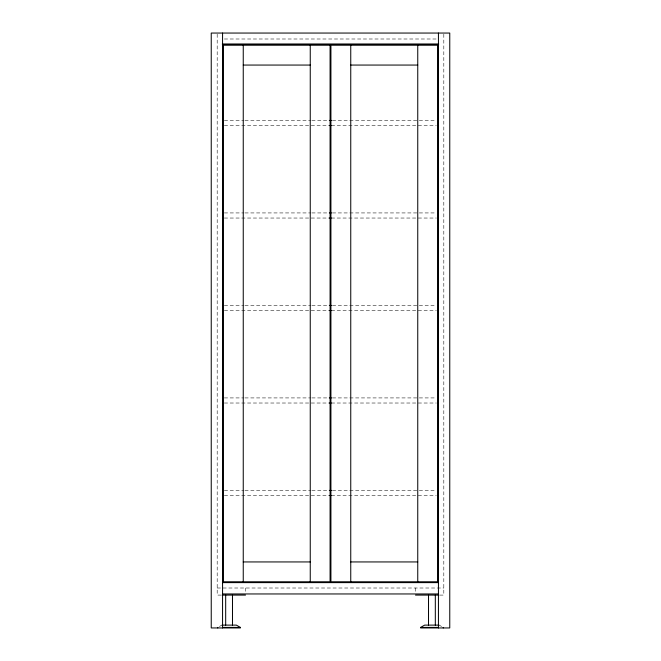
<?xml version="1.0" encoding="UTF-8"?>
<svg xmlns="http://www.w3.org/2000/svg" width="661" height="661" viewBox="0 0 661 661"><rect width="100%" height="100%" fill="white"/><g stroke="black" fill="none" stroke-linecap="round" stroke-linejoin="round"><path stroke-width="0.5" stroke-dasharray="3.31 2.48" d="M219.386 626.488L221.832 625.116M224.343 38.999L436.657 38.999M224.343 120.442L243.901 120.442M244.925 120.442L310.802 120.442M311.835 120.442L329.327 120.442M332.417 120.442L436.376 120.442M224.343 125.54L329.327 125.54M331.384 125.54L436.376 125.54M224.343 212.933L243.901 212.933M244.925 212.933L310.802 212.933M311.835 212.933L329.327 212.933M332.417 212.933L436.376 212.933M224.343 218.039L329.327 218.039M331.384 218.039L436.376 218.039M224.343 305.432L243.901 305.432M244.925 305.432L310.802 305.432M311.835 305.432L329.327 305.432M332.417 305.432L436.376 305.432M224.343 310.53L329.327 310.53M331.384 310.53L436.376 310.53M224.343 397.922L243.901 397.922M244.925 397.922L310.802 397.922M311.835 397.922L329.327 397.922M332.417 397.922L436.376 397.922M224.343 403.02L329.327 403.02M331.384 403.02L436.376 403.02M224.343 490.412L243.901 490.412M244.925 490.412L310.802 490.412M311.835 490.412L329.327 490.412M332.417 490.412L436.376 490.412M224.343 495.51L329.327 495.51M331.384 495.51L436.376 495.51M217.188 588.009L443.812 588.009M221.237 595.09L217.188 595.09L217.188 33.05M439.763 595.09L443.812 595.09L443.812 33.05M439.168 625.116L441.614 626.488M415.488 588.009L415.488 592.058M245.512 588.009L245.512 592.058"/><path stroke-width="0.99" d="M222.286 44.097L438.714 44.097M222.567 44.378L438.433 44.378M243.248 65.059L310.249 65.059M350.751 65.059L417.752 65.059M329.327 120.442L331.384 120.442M329.327 125.54L331.384 125.54M329.327 212.933L331.384 212.933M329.327 218.039L331.384 218.039M329.327 305.432L331.384 305.432M329.327 310.53L331.384 310.53M329.327 397.922L331.384 397.922M329.327 403.02L331.384 403.02M329.327 490.412L331.384 490.412M329.327 495.51L331.384 495.51M243.248 561.941L310.249 561.941M350.751 561.941L417.752 561.941M222.567 582.622L438.433 582.622M222.567 593.958L438.433 593.958M222.245 595.09L245.512 595.09M415.488 595.09L438.755 595.09M222.079 625.116L236.332 625.116L240.414 627.405L223.418 627.405M438.921 625.116L424.668 625.116L420.586 627.405L437.582 627.405M240.414 627.95L211.239 627.95L211.239 33.05L449.761 33.05L449.761 627.95L420.586 627.95M443.25 627.405L443.25 627.95M438.433 33.05L438.433 627.95M435.318 595.09L435.318 625.116M428.518 595.09L428.518 625.116M417.752 45.229L417.752 581.771M350.751 45.229L350.751 581.771M310.249 45.229L310.249 581.771M243.248 45.229L243.248 581.771M232.482 595.09L232.482 625.116M225.682 595.09L225.682 625.116M222.567 33.05L222.567 627.95M217.75 627.405L217.75 627.95M330.079 45.229L223.418 45.229L223.418 581.771L330.079 581.771L330.079 45.229M437.582 45.229L330.921 45.229L330.921 581.771L437.582 581.771L437.582 45.229"/></g></svg>
